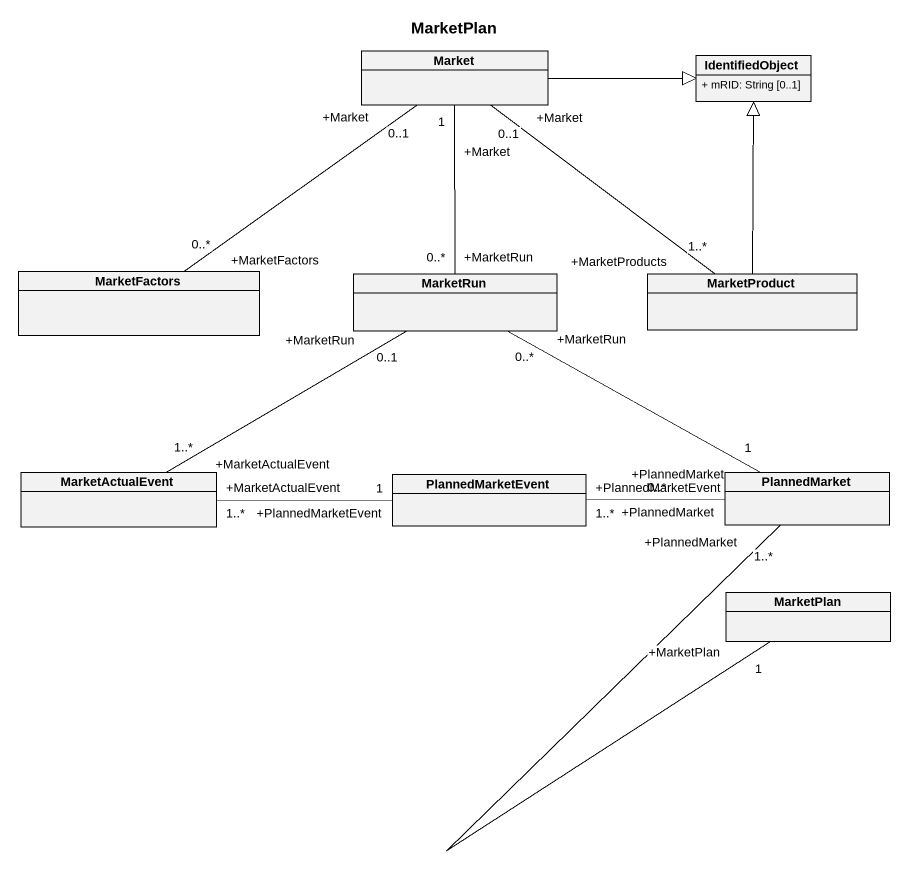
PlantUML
@startuml
title MarketPlan
hide circle
hide empty members
skinparam classAttributeIconSize 0
class Market
class IdentifiedObject {
  + mRID: String [0..1]
}
class MarketFactors
class MarketRun
class MarketProduct
class MarketActualEvent
class PlannedMarketEvent
class PlannedMarket
class MarketPlan
Market -right-|> IdentifiedObject
MarketFactors "+MarketFactors\n0..*" -up- "+Market\n0..1" Market
MarketRun "+MarketRun\n0..*" -up- "+Market\n1" Market
MarketProduct "+MarketProducts\n1..*" -up- "+Market\n0..1" Market
MarketProduct -up-|> IdentifiedObject
MarketActualEvent "+MarketActualEvent\n1..*" -right- "+MarketRun\n0..1" MarketRun
MarketActualEvent "+MarketActualEvent\n1..*" -right- "+PlannedMarketEvent\n1" PlannedMarketEvent
PlannedMarket "+PlannedMarket\n1" -left- "+MarketRun\n0..*" MarketRun
PlannedMarket "+PlannedMarket\n0..*" -left- "+PlannedMarketEvent\n1..*" PlannedMarketEvent
MarketPlan "+MarketPlan\n1" -up- "+PlannedMarket\n1..*" PlannedMarket
@enduml
